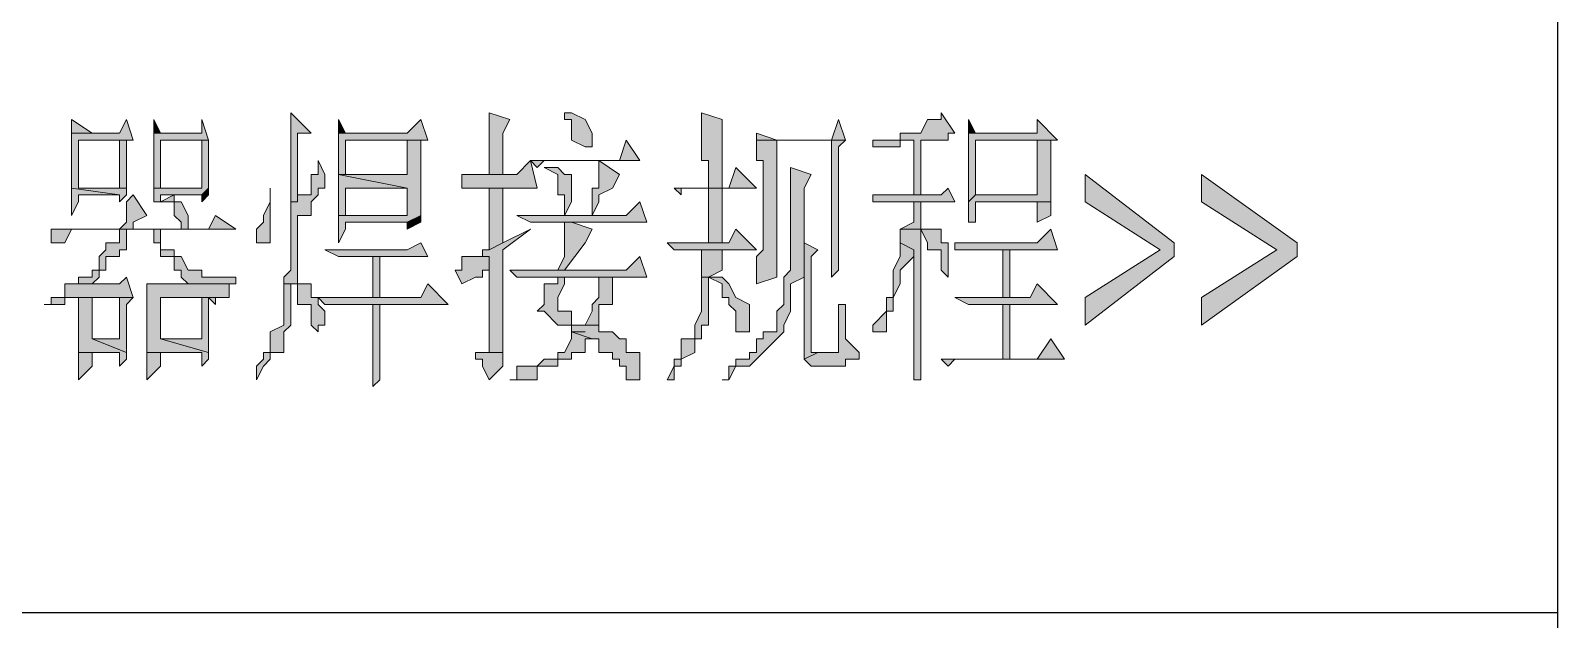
# Model space of a CAD drawing. Header units: millimetres. Extents: x 20 to 821, y 1 to 1134.
# Drawn here: x 781.02 to 821.16, y 971.42 to 986.9 of the extents above; entities that cross this region are included whole.
import ezdxf

# ---------------------------------------------------------------- set-up
doc = ezdxf.new("R2010")
doc.units = ezdxf.units.MM
doc.layers.add('1', color=7, linetype='Continuous')

msp = doc.modelspace()

# ---------------------------------------------------------------- hatches: boundary and pattern name
h = msp.add_hatch(color=0)
h.dxf.hatch_style = 2
h.paths.add_polyline_path([(787.86, 984.741732), (787.86, 982.401732), (788.04, 982.401732), (788.04, 984.201732), (788.4, 984.201732)])
h = msp.add_hatch(color=0)
h.dxf.hatch_style = 2
h.paths.add_polyline_path([(793.08, 984.741732), (793.08, 983.121732), (793.44, 983.121732), (793.44, 984.201732), (793.62, 984.561732)])
h = msp.add_hatch(color=0)
h.dxf.hatch_style = 2
h.paths.add_polyline_path([(795.06, 984.741732), (795.06, 984.561732), (795.24, 984.561732), (795.24, 984.021732), (795.6, 983.841732), (795.78, 983.841732), (795.78, 984.021732), (795.78, 984.201732), (795.6, 984.561732), (795.24, 984.741732)])
h = msp.add_hatch(color=0)
h.dxf.hatch_style = 2
h.paths.add_polyline_path([(798.66, 984.741732), (798.66, 983.481732), (798.84, 983.481732), (798.84, 982.761732), (799.2, 982.761732), (799.2, 984.561732)])
h = msp.add_hatch(color=0)
h.dxf.hatch_style = 2
h.paths.add_polyline_path([(804.96, 984.741732), (804.96, 984.561732), (804.6, 984.561732), (804.42, 984.201732), (803.88, 984.201732), (803.88, 984.021732), (803.52, 984.021732), (804.24, 984.021732), (804.24, 982.581732), (804.42, 982.581732), (804.42, 984.021732), (804.6, 984.021732), (805.14, 984.021732), (805.14, 984.201732), (805.32, 984.201732)])
h = msp.add_hatch(color=0)
h.dxf.hatch_style = 2
h.paths.add_polyline_path([(783.54, 984.561732), (783.36, 984.201732), (782.1, 984.201732), (782.1, 984.021732), (782.1, 982.761732), (783.36, 982.581732), (783.36, 982.401732), (783.54, 982.581732), (783.54, 982.761732), (782.28, 982.761732), (782.28, 984.021732), (783.36, 984.021732), (783.72, 984.021732)])
h = msp.add_hatch(color=0)
h.dxf.hatch_style = 2
h.paths.add_polyline_path([(782.1, 984.561732), (782.1, 984.201732), (782.64, 984.201732)])
h = msp.add_hatch(color=0)
h.dxf.hatch_style = 2
h.paths.add_polyline_path([(785.52, 984.561732), (785.52, 984.201732), (784.44, 984.201732), (784.26, 984.201732), (784.26, 984.021732), (784.26, 982.761732), (784.44, 982.761732), (784.44, 984.021732), (785.52, 984.021732), (785.7, 984.021732)])
h = msp.add_hatch(color=0)
h.dxf.hatch_style = 2
h.paths.add_polyline_path([(784.26, 984.561732), (784.26, 984.201732), (784.44, 984.201732)])
h = msp.add_hatch(color=0)
h.dxf.hatch_style = 2
h.paths.add_polyline_path([(789.12, 984.561732), (789.12, 984.201732), (789.3, 984.201732)])
h = msp.add_hatch(color=0)
h.dxf.hatch_style = 2
h.paths.add_polyline_path([(791.28, 984.561732), (790.92, 984.201732), (789.12, 984.201732), (789.12, 984.021732), (789.12, 983.121732), (789.3, 983.121732), (789.3, 984.021732), (790.92, 984.021732), (791.46, 984.021732)])
h = msp.add_hatch(color=0)
h.dxf.hatch_style = 2
h.paths.add_polyline_path([(802.26, 984.561732), (802.08, 984.021732), (800.1, 984.021732), (800.1, 983.841732), (800.1, 983.481732), (800.28, 983.481732), (800.28, 981.141732), (800.1, 980.961732), (800.1, 980.421732), (800.1, 980.241732), (800.64, 980.421732), (800.64, 984.021732), (802.08, 984.021732), (802.44, 984.021732)])
h = msp.add_hatch(color=0)
h.dxf.hatch_style = 2
h.paths.add_polyline_path([(807.48, 984.561732), (807.48, 984.201732), (805.86, 984.201732), (805.68, 984.201732), (805.68, 984.021732), (805.68, 982.401732), (805.86, 982.581732), (805.86, 984.021732), (807.48, 984.021732), (808.02, 984.021732)])
h = msp.add_hatch(color=0)
h.dxf.hatch_style = 2
h.paths.add_polyline_path([(805.68, 984.561732), (805.68, 984.201732), (805.86, 984.201732)])
h = msp.add_hatch(color=0)
h.dxf.hatch_style = 2
h.paths.add_polyline_path([(783.72, 984.021732), (783.36, 984.021732), (783.36, 982.761732), (782.28, 982.761732), (783.54, 982.761732), (783.54, 984.021732)])
h = msp.add_hatch(color=0)
h.dxf.hatch_style = 2
h.paths.add_polyline_path([(785.7, 984.021732), (785.52, 984.021732), (785.52, 982.761732), (784.26, 982.761732), (784.26, 982.581732), (784.26, 982.401732), (784.44, 982.401732), (784.44, 982.581732), (785.52, 982.581732), (785.7, 982.761732)])
h = msp.add_hatch(color=0)
h.dxf.hatch_style = 2
h.paths.add_polyline_path([(791.46, 984.021732), (790.92, 984.021732), (790.92, 983.121732), (789.12, 983.121732), (790.92, 982.761732), (790.92, 982.041732), (789.3, 982.041732), (789.12, 982.041732), (789.12, 981.861732), (789.12, 981.321732), (789.3, 981.681732), (789.3, 981.861732), (790.92, 981.861732), (791.28, 982.041732), (791.28, 983.841732), (791.28, 984.021732)])
h = msp.add_hatch(color=0)
h.dxf.hatch_style = 2
h.paths.add_polyline_path([(796.68, 984.021732), (796.5, 983.481732), (794.16, 983.481732), (794.34, 983.301732), (794.52, 983.481732), (797.04, 983.481732)])
h = msp.add_hatch(color=0)
h.dxf.hatch_style = 2
h.paths.add_polyline_path([(800.1, 984.201732), (800.1, 984.021732), (800.64, 984.021732)])
h = msp.add_hatch(color=0)
h.dxf.hatch_style = 2
h.paths.add_polyline_path([(802.44, 984.021732), (802.08, 984.021732), (802.08, 980.421732), (802.26, 980.601732), (802.26, 983.841732)])
h = msp.add_hatch(color=0)
h.dxf.hatch_style = 2
h.paths.add_polyline_path([(803.52, 984.021732), (803.16, 984.021732), (803.16, 983.841732), (803.88, 983.841732), (803.88, 984.021732), (804.24, 984.021732)])
h = msp.add_hatch(color=0)
h.dxf.hatch_style = 2
h.paths.add_polyline_path([(808.02, 984.021732), (807.48, 984.021732), (807.48, 982.581732), (805.86, 982.581732), (805.68, 982.401732), (805.68, 981.861732), (805.86, 981.861732), (805.86, 982.401732), (807.48, 982.401732), (807.84, 982.401732), (807.84, 982.581732), (807.84, 984.021732)])
h = msp.add_hatch(color=0)
h.dxf.hatch_style = 2
h.paths.add_polyline_path([(788.58, 983.481732), (788.58, 983.121732), (788.4, 983.121732), (788.4, 982.581732), (788.04, 982.581732), (788.04, 982.401732), (787.86, 982.401732), (787.86, 980.601732), (787.68, 980.421732), (787.68, 980.241732), (788.04, 980.241732), (788.04, 979.881732), (788.04, 979.701732), (788.4, 979.701732), (788.4, 979.521732), (788.4, 979.161732), (788.58, 978.981732), (788.58, 979.161732), (788.76, 979.161732), (788.76, 979.521732), (788.58, 979.701732), (788.58, 979.881732), (788.4, 979.881732), (788.4, 980.241732), (788.04, 980.241732), (788.04, 982.041732), (788.4, 982.041732), (788.4, 982.401732), (788.58, 982.581732), (788.58, 982.761732), (788.76, 982.761732), (788.76, 983.121732)])
h = msp.add_hatch(color=0)
h.dxf.hatch_style = 2
h.paths.add_polyline_path([(794.16, 983.481732), (793.8, 983.121732), (792.36, 983.121732), (792.36, 982.761732), (794.34, 982.761732)])
h = msp.add_hatch(color=0)
h.dxf.hatch_style = 2
h.paths.add_polyline_path([(795.96, 983.481732), (795.96, 982.761732), (795.78, 982.761732), (795.78, 982.041732), (795.6, 982.041732), (795.78, 982.041732), (795.96, 982.401732), (795.96, 982.581732), (796.32, 982.761732), (796.5, 983.121732)])
h = msp.add_hatch(color=0)
h.dxf.hatch_style = 2
h.paths.add_polyline_path([(789.12, 983.121732), (789.12, 982.041732), (789.3, 982.041732), (789.3, 982.761732), (790.92, 982.761732)])
h = msp.add_hatch(color=0)
h.dxf.hatch_style = 2
h.paths.add_polyline_path([(794.88, 983.301732), (794.52, 983.301732), (794.88, 983.121732), (794.88, 982.581732), (795.06, 982.581732), (795.06, 982.041732), (795.24, 982.401732), (795.24, 983.121732), (795.06, 983.121732)])
h = msp.add_hatch(color=0)
h.dxf.hatch_style = 2
h.paths.add_polyline_path([(799.56, 983.301732), (799.38, 982.761732), (797.94, 982.761732), (798.12, 982.581732), (798.12, 982.761732), (798.48, 982.761732), (800.1, 982.761732)])
h = msp.add_hatch(color=0)
h.dxf.hatch_style = 2
h.paths.add_polyline_path([(801, 983.301732), (801, 980.601732), (800.82, 980.421732), (800.82, 979.701732), (800.64, 979.521732), (800.64, 979.161732), (800.64, 978.981732), (800.28, 978.981732), (800.28, 978.801732), (800.1, 978.801732), (800.1, 978.441732), (799.92, 978.441732), (799.92, 978.261732), (799.56, 978.261732), (799.56, 978.081732), (799.38, 978.081732), (799.38, 977.721732), (799.2, 977.721732), (799.38, 977.721732), (799.56, 978.081732), (799.92, 978.081732), (800.1, 978.261732), (800.28, 978.441732), (800.64, 978.801732), (800.82, 978.981732), (800.82, 979.161732), (801, 979.521732), (801, 980.241732), (801.36, 980.421732), (801.36, 982.761732), (801.54, 983.121732)])
h = msp.add_hatch(color=0)
h.dxf.hatch_style = 2
h.paths.add_polyline_path([(808.74, 983.121732), (808.74, 982.401732), (810.72, 981.141732), (808.74, 979.881732), (808.74, 979.161732), (811.08, 980.961732), (811.08, 981.321732)])
h = msp.add_hatch(color=0)
h.dxf.hatch_style = 2
h.paths.add_polyline_path([(811.8, 983.121732), (811.8, 982.401732), (813.78, 981.141732), (811.8, 979.881732), (811.8, 979.161732), (814.32, 980.961732), (814.32, 981.321732)])
h = msp.add_hatch(color=0)
h.dxf.hatch_style = 2
h.paths.add_polyline_path([(782.1, 982.761732), (782.1, 982.041732), (782.28, 982.401732), (782.28, 982.581732), (783.36, 982.581732)])
h = msp.add_hatch(color=0)
h.dxf.hatch_style = 2
h.paths.add_polyline_path([(785.7, 982.761732), (785.52, 982.581732), (785.52, 982.401732), (785.7, 982.581732)])
h = msp.add_hatch(color=0)
h.dxf.hatch_style = 2
h.paths.add_polyline_path([(787.32, 982.761732), (787.32, 982.401732), (787.14, 982.041732), (787.14, 981.861732), (786.96, 981.681732), (786.96, 981.321732), (787.14, 981.321732), (787.32, 981.321732), (787.32, 981.681732)])
h = msp.add_hatch(color=0)
h.dxf.hatch_style = 2
h.paths.add_polyline_path([(793.44, 982.761732), (793.08, 982.761732), (793.08, 981.141732), (793.44, 981.321732)])
h = msp.add_hatch(color=0)
h.dxf.hatch_style = 2
h.paths.add_polyline_path([(798.84, 981.321732), (799.2, 981.321732), (799.2, 982.761732), (798.84, 982.761732)])
h = msp.add_hatch(color=0)
h.dxf.hatch_style = 2
h.paths.add_polyline_path([(805.14, 982.761732), (804.96, 982.581732), (803.16, 982.581732), (803.16, 982.401732), (805.32, 982.401732)])
h = msp.add_hatch(color=0)
h.dxf.hatch_style = 2
h.paths.add_polyline_path([(783.72, 982.581732), (783.54, 982.401732), (783.54, 981.861732), (783.36, 981.681732), (783.72, 981.681732), (783.72, 981.861732), (784.08, 982.041732)])
h = msp.add_hatch(color=0)
h.dxf.hatch_style = 2
h.paths.add_polyline_path([(784.8, 982.581732), (784.44, 982.401732), (784.8, 982.401732), (784.8, 982.041732), (784.98, 981.861732), (784.98, 981.681732), (785.16, 981.681732), (785.16, 982.041732), (784.98, 982.401732), (784.8, 982.401732)])
h = msp.add_hatch(color=0)
h.dxf.hatch_style = 2
h.paths.add_polyline_path([(797.04, 982.401732), (796.68, 982.041732), (793.8, 982.041732), (794.16, 981.861732), (797.22, 981.861732)])
h = msp.add_hatch(color=0)
h.dxf.hatch_style = 2
h.paths.add_polyline_path([(804.42, 982.401732), (804.24, 982.401732), (804.24, 982.041732), (804.24, 981.861732), (803.88, 981.681732), (804.42, 981.681732), (804.6, 981.321732), (804.6, 981.141732), (804.96, 981.141732), (804.96, 980.601732), (805.14, 980.421732), (805.14, 981.321732), (804.96, 981.321732), (804.96, 981.681732), (804.42, 981.681732)])
h = msp.add_hatch(color=0)
h.dxf.hatch_style = 2
h.paths.add_polyline_path([(807.84, 982.401732), (807.48, 982.401732), (807.48, 981.861732), (807.84, 982.041732)])
h = msp.add_hatch(color=0)
h.dxf.hatch_style = 2
h.paths.add_polyline_path([(785.88, 982.041732), (785.7, 981.681732), (781.56, 981.681732), (781.56, 981.321732), (781.92, 981.321732), (782.1, 981.681732), (786.42, 981.681732)])
h = msp.add_hatch(color=0)
h.dxf.hatch_style = 2
h.paths.add_polyline_path([(791.28, 982.041732), (790.92, 981.861732), (790.92, 981.681732), (791.28, 981.861732)])
h = msp.add_hatch(color=0)
h.dxf.hatch_style = 2
h.paths.add_polyline_path([(795.24, 981.861732), (795.06, 981.861732), (795.06, 981.681732), (795.06, 980.961732), (794.88, 980.601732), (795.06, 980.601732), (795.6, 981.321732), (795.78, 981.681732)])
h = msp.add_hatch(color=0)
h.dxf.hatch_style = 2
h.paths.add_polyline_path([(783.36, 981.681732), (783.36, 981.321732), (783, 981.321732), (783, 981.141732), (782.82, 980.961732), (782.82, 980.601732), (782.64, 980.601732), (782.64, 980.421732), (782.28, 980.421732), (782.28, 980.241732), (782.1, 980.241732), (781.92, 980.241732), (782.28, 980.241732), (782.64, 980.241732), (782.82, 980.421732), (782.82, 980.601732), (783, 980.601732), (783, 980.961732), (783.36, 980.961732), (783.36, 981.141732), (783.54, 981.141732), (783.54, 981.321732), (783.54, 981.681732), (784.26, 981.681732)])
h = msp.add_hatch(color=0)
h.dxf.hatch_style = 2
h.paths.add_polyline_path([(784.44, 981.681732), (783.36, 981.681732), (784.26, 981.681732), (784.26, 981.321732), (784.44, 981.321732), (784.44, 980.961732), (784.8, 980.961732), (784.8, 980.601732), (784.98, 980.601732), (784.98, 980.421732), (785.16, 980.241732), (785.52, 980.241732), (785.16, 980.241732), (784.44, 980.241732), (786.24, 980.241732), (786.42, 980.241732), (786.42, 980.421732), (785.88, 980.421732), (785.52, 980.421732), (785.52, 980.601732), (785.16, 980.601732), (784.98, 980.961732), (784.8, 980.961732), (784.8, 981.141732), (784.44, 981.141732), (784.44, 981.321732)])
h = msp.add_hatch(color=0)
h.dxf.hatch_style = 2
h.paths.add_polyline_path([(794.16, 981.681732), (793.44, 981.321732), (793.08, 981.141732), (792.9, 981.141732), (792.9, 980.961732), (792.72, 980.961732), (793.08, 980.961732), (793.08, 978.441732), (793.44, 978.441732), (793.44, 981.141732)])
h = msp.add_hatch(color=0)
h.dxf.hatch_style = 2
h.paths.add_polyline_path([(799.56, 981.681732), (799.38, 981.321732), (797.76, 981.321732), (797.94, 981.141732), (800.1, 981.141732)])
h = msp.add_hatch(color=0)
h.dxf.hatch_style = 2
h.paths.add_polyline_path([(803.88, 981.681732), (803.88, 981.321732), (804.24, 981.141732), (804.24, 977.721732), (804.42, 977.721732), (804.42, 978.081732), (804.42, 981.681732)])
h = msp.add_hatch(color=0)
h.dxf.hatch_style = 2
h.paths.add_polyline_path([(807.84, 981.681732), (807.48, 981.321732), (805.32, 981.321732), (805.32, 981.141732), (808.02, 981.141732)])
h = msp.add_hatch(color=0)
h.dxf.hatch_style = 2
h.paths.add_polyline_path([(791.28, 981.321732), (790.92, 981.141732), (788.76, 981.141732), (789.12, 980.961732), (791.46, 980.961732)])
h = msp.add_hatch(color=0)
h.dxf.hatch_style = 2
h.paths.add_polyline_path([(799.2, 981.141732), (798.66, 981.141732), (798.66, 980.961732), (798.66, 980.421732), (798.84, 980.421732), (799.2, 980.241732), (799.2, 979.881732), (799.38, 979.881732), (799.38, 979.701732), (799.56, 979.521732), (799.56, 978.981732), (799.92, 978.981732), (799.92, 979.701732), (799.56, 979.881732), (799.38, 980.241732), (799.2, 980.421732), (798.84, 980.421732), (799.2, 980.601732)])
h = msp.add_hatch(color=0)
h.dxf.hatch_style = 2
h.paths.add_polyline_path([(801.36, 981.321732), (801.36, 978.261732), (801.72, 978.441732), (801.54, 978.441732), (801.54, 978.801732), (801.54, 980.961732), (801.72, 981.141732)])
h = msp.add_hatch(color=0)
h.dxf.hatch_style = 2
h.paths.add_polyline_path([(803.88, 981.321732), (803.88, 980.961732), (803.7, 980.601732), (803.7, 979.881732), (803.52, 979.881732), (803.52, 979.521732), (803.16, 979.161732), (803.16, 978.981732), (803.52, 978.981732), (803.52, 979.521732), (803.7, 979.521732), (803.7, 979.701732), (803.7, 979.881732), (803.88, 980.241732), (803.88, 980.601732), (804.24, 980.961732), (804.24, 981.141732)])
h = msp.add_hatch(color=0)
h.dxf.hatch_style = 2
h.paths.add_polyline_path([(806.58, 979.881732), (806.76, 979.881732), (806.76, 981.141732), (806.58, 981.141732)])
h = msp.add_hatch(color=0)
h.dxf.hatch_style = 2
h.paths.add_polyline_path([(790.02, 979.881732), (790.2, 979.881732), (790.2, 980.961732), (790.02, 980.961732)])
h = msp.add_hatch(color=0)
h.dxf.hatch_style = 2
h.paths.add_polyline_path([(792.72, 980.961732), (792.36, 980.961732), (792.36, 980.601732), (792.18, 980.601732), (792.36, 980.241732), (792.72, 980.421732), (792.9, 980.421732), (792.9, 980.601732), (793.08, 980.601732), (793.08, 980.961732)])
h = msp.add_hatch(color=0)
h.dxf.hatch_style = 2
h.paths.add_polyline_path([(797.04, 980.961732), (796.68, 980.601732), (793.62, 980.601732), (793.8, 980.421732), (797.22, 980.421732)])
h = msp.add_hatch(color=0)
h.dxf.hatch_style = 2
h.paths.add_polyline_path([(783.54, 980.421732), (783.36, 980.241732), (781.92, 980.241732), (781.92, 979.881732), (781.56, 979.881732), (781.56, 979.701732), (781.38, 979.701732), (781.56, 979.701732), (781.92, 979.701732), (781.92, 979.881732), (783.72, 979.881732)])
h = msp.add_hatch(color=0)
h.dxf.hatch_style = 2
h.paths.add_polyline_path([(784.08, 980.241732), (784.08, 978.441732), (785.52, 978.441732), (785.52, 978.081732), (785.7, 978.261732), (785.7, 978.441732), (784.44, 978.801732), (784.44, 979.881732), (785.52, 979.881732), (786.24, 979.881732), (786.24, 980.241732)])
h = msp.add_hatch(color=0)
h.dxf.hatch_style = 2
h.paths.add_polyline_path([(787.68, 980.241732), (787.68, 979.161732), (787.32, 978.981732), (787.32, 978.441732), (787.14, 978.441732), (787.14, 978.261732), (786.96, 978.081732), (786.96, 977.721732), (787.14, 978.081732), (787.32, 978.261732), (787.32, 978.441732), (787.68, 978.441732), (787.68, 978.801732), (787.68, 978.981732), (787.86, 979.161732), (787.86, 980.241732), (788.04, 980.241732)])
h = msp.add_hatch(color=0)
h.dxf.hatch_style = 2
h.paths.add_polyline_path([(791.46, 980.241732), (791.28, 979.881732), (788.58, 979.881732), (788.76, 979.701732), (792, 979.701732)])
h = msp.add_hatch(color=0)
h.dxf.hatch_style = 2
h.paths.add_polyline_path([(794.88, 980.421732), (794.88, 980.241732), (794.52, 980.241732), (794.52, 979.701732), (794.34, 979.521732), (794.52, 979.521732), (794.88, 979.161732), (795.24, 979.161732), (795.24, 978.981732), (795.6, 978.981732), (795.24, 978.981732), (795.78, 978.801732), (795.96, 978.801732), (795.96, 978.441732), (796.32, 978.441732), (796.32, 978.261732), (796.5, 978.261732), (796.5, 978.081732), (796.68, 978.081732), (796.68, 977.721732), (797.04, 977.721732), (797.04, 978.081732), (797.04, 978.441732), (796.68, 978.441732), (796.68, 978.801732), (796.5, 978.801732), (796.32, 978.981732), (795.96, 978.981732), (795.96, 979.161732), (795.78, 979.161732), (795.96, 979.161732), (795.24, 979.161732), (795.24, 979.521732), (794.88, 979.521732), (794.88, 979.701732), (794.88, 979.881732), (795.06, 980.241732), (795.06, 980.421732), (795.96, 980.421732)])
h = msp.add_hatch(color=0)
h.dxf.hatch_style = 2
h.paths.add_polyline_path([(796.5, 980.421732), (794.88, 980.421732), (795.96, 980.421732), (795.96, 979.881732), (795.78, 979.701732), (795.78, 979.521732), (795.6, 979.161732), (795.96, 979.161732), (795.96, 979.521732), (795.96, 979.701732), (796.32, 979.701732), (796.32, 980.421732)])
h = msp.add_hatch(color=0)
h.dxf.hatch_style = 2
h.paths.add_polyline_path([(798.66, 980.421732), (798.66, 979.521732), (798.48, 979.161732), (798.48, 978.801732), (798.12, 978.801732), (798.12, 978.261732), (797.94, 978.261732), (797.94, 978.081732), (797.76, 977.721732), (797.94, 977.721732), (797.94, 978.081732), (798.12, 978.081732), (798.12, 978.261732), (798.48, 978.441732), (798.48, 978.801732), (798.66, 978.801732), (798.66, 979.161732), (798.84, 979.161732), (798.84, 980.421732)])
h = msp.add_hatch(color=0)
h.dxf.hatch_style = 2
h.paths.add_polyline_path([(807.48, 980.241732), (807.3, 979.881732), (805.32, 979.881732), (805.68, 979.701732), (808.02, 979.701732)])
h = msp.add_hatch(color=0)
h.dxf.hatch_style = 2
h.paths.add_polyline_path([(782.28, 979.881732), (782.28, 978.441732), (783.36, 978.441732), (783.36, 978.081732), (783.54, 978.261732), (783.54, 978.441732), (782.64, 978.801732), (782.64, 979.881732), (783.36, 979.881732)])
h = msp.add_hatch(color=0)
h.dxf.hatch_style = 2
h.paths.add_polyline_path([(783.72, 979.881732), (782.28, 979.881732), (783.36, 979.881732), (783.36, 978.801732), (782.64, 978.801732), (783.54, 978.441732), (783.54, 979.701732)])
h = msp.add_hatch(color=0)
h.dxf.hatch_style = 2
h.paths.add_polyline_path([(785.52, 979.881732), (785.52, 978.801732), (784.44, 978.801732), (785.7, 978.441732), (785.7, 979.881732)])
h = msp.add_hatch(color=0)
h.dxf.hatch_style = 2
h.paths.add_polyline_path([(786.24, 979.881732), (785.52, 979.881732), (785.7, 979.881732), (785.88, 979.701732), (785.88, 979.881732)])
h = msp.add_hatch(color=0)
h.dxf.hatch_style = 2
h.paths.add_polyline_path([(790.2, 979.701732), (790.02, 979.701732), (790.02, 979.521732), (790.02, 977.541732), (790.2, 977.721732)])
h = msp.add_hatch(color=0)
h.dxf.hatch_style = 2
h.paths.add_polyline_path([(802.44, 979.701732), (802.26, 979.701732), (802.26, 979.521732), (802.26, 978.441732), (802.08, 978.441732), (801.72, 978.441732), (801.36, 978.261732), (801.54, 978.081732), (802.44, 978.081732), (802.44, 978.261732), (802.8, 978.261732), (802.8, 978.441732), (802.44, 978.801732)])
h = msp.add_hatch(color=0)
h.dxf.hatch_style = 2
h.paths.add_polyline_path([(806.58, 978.261732), (806.76, 978.261732), (806.76, 979.701732), (806.58, 979.701732)])
h = msp.add_hatch(color=0)
h.dxf.hatch_style = 2
h.paths.add_polyline_path([(795.24, 978.981732), (795.24, 978.801732), (795.06, 978.441732), (794.88, 978.441732), (794.88, 978.261732), (794.52, 978.261732), (794.34, 978.081732), (793.8, 978.081732), (793.8, 977.721732), (793.62, 977.721732), (793.8, 977.721732), (794.34, 977.721732), (794.34, 978.081732), (794.52, 978.081732), (794.88, 978.081732), (794.88, 978.261732), (795.24, 978.261732), (795.24, 978.441732), (795.6, 978.441732), (795.6, 978.801732), (795.78, 978.801732)])
h = msp.add_hatch(color=0)
h.dxf.hatch_style = 2
h.paths.add_polyline_path([(807.84, 978.801732), (807.48, 978.261732), (804.96, 978.261732), (805.14, 978.081732), (805.32, 978.261732), (808.2, 978.261732)])
h = msp.add_hatch(color=0)
h.dxf.hatch_style = 2
h.paths.add_polyline_path([(782.28, 978.441732), (782.28, 977.721732), (782.64, 978.081732), (782.64, 978.441732), (783.36, 978.441732)])
h = msp.add_hatch(color=0)
h.dxf.hatch_style = 2
h.paths.add_polyline_path([(784.08, 978.441732), (784.08, 977.721732), (784.44, 978.081732), (784.44, 978.441732), (785.52, 978.441732)])
h = msp.add_hatch(color=0)
h.dxf.hatch_style = 2
h.paths.add_polyline_path([(792.72, 978.441732), (792.72, 978.261732), (792.9, 978.261732), (792.9, 978.081732), (793.08, 977.721732), (793.44, 978.081732), (793.44, 978.441732), (793.08, 978.441732)])

# ---------------------------------------------------------------- linework, layer by layer
at = {"layer": '1', "color": 0, "lineweight": 25}
for points in [[(20.16, 1133.601732), (821.16, 1133.601732), (821.16, 0.501732), (20.16, 0.501732), (20.16, 1133.601732)], [(557.64, 971.601732), (821.16, 971.601732)]]:
    msp.add_lwpolyline(points, dxfattribs=at)
at = {"layer": '1', "color": 0, "lineweight": 5}
for points in [[(787.86, 984.741732), (787.86, 982.401732), (788.04, 982.401732), (788.04, 984.201732), (788.4, 984.201732), (787.86, 984.741732)], [(793.08, 984.741732), (793.08, 983.121732), (793.44, 983.121732), (793.44, 984.201732), (793.62, 984.561732), (793.08, 984.741732)], [(795.06, 984.741732), (795.06, 984.561732), (795.24, 984.561732), (795.24, 984.021732), (795.6, 983.841732), (795.78, 983.841732), (795.78, 984.021732), (795.78, 984.201732), (795.6, 984.561732), (795.24, 984.741732), (795.06, 984.741732)], [(798.66, 984.741732), (798.66, 983.481732), (798.84, 983.481732), (798.84, 982.761732), (799.2, 982.761732), (799.2, 984.561732), (798.66, 984.741732)], [(804.96, 984.741732), (804.96, 984.561732), (804.6, 984.561732), (804.42, 984.201732), (803.88, 984.201732), (803.88, 984.021732), (803.52, 984.021732), (804.24, 984.021732), (804.24, 982.581732), (804.42, 982.581732), (804.42, 984.021732), (804.6, 984.021732), (805.14, 984.021732), (805.14, 984.201732), (805.32, 984.201732), (804.96, 984.741732)], [(783.54, 984.561732), (783.36, 984.201732), (782.1, 984.201732), (782.1, 984.021732), (782.1, 982.761732), (783.36, 982.581732), (783.36, 982.401732), (783.54, 982.581732), (783.54, 982.761732), (782.28, 982.761732), (782.28, 984.021732), (783.36, 984.021732), (783.72, 984.021732), (783.54, 984.561732)], [(782.1, 984.561732), (782.1, 984.201732), (782.64, 984.201732), (782.1, 984.561732)], [(785.52, 984.561732), (785.52, 984.201732), (784.44, 984.201732), (784.26, 984.201732), (784.26, 984.021732), (784.26, 982.761732), (784.44, 982.761732), (784.44, 984.021732), (785.52, 984.021732), (785.7, 984.021732), (785.52, 984.561732)], [(784.26, 984.561732), (784.26, 984.201732), (784.44, 984.201732), (784.26, 984.561732)], [(789.12, 984.561732), (789.12, 984.201732), (789.3, 984.201732), (789.12, 984.561732)], [(791.28, 984.561732), (790.92, 984.201732), (789.12, 984.201732), (789.12, 984.021732), (789.12, 983.121732), (789.3, 983.121732), (789.3, 984.021732), (790.92, 984.021732), (791.46, 984.021732), (791.28, 984.561732)], [(802.26, 984.561732), (802.08, 984.021732), (800.1, 984.021732), (800.1, 983.841732), (800.1, 983.481732), (800.28, 983.481732), (800.28, 981.141732), (800.1, 980.961732), (800.1, 980.421732), (800.1, 980.241732), (800.64, 980.421732), (800.64, 984.021732), (802.08, 984.021732), (802.44, 984.021732), (802.26, 984.561732)], [(807.48, 984.561732), (807.48, 984.201732), (805.86, 984.201732), (805.68, 984.201732), (805.68, 984.021732), (805.68, 982.401732), (805.86, 982.581732), (805.86, 984.021732), (807.48, 984.021732), (808.02, 984.021732), (807.48, 984.561732)], [(805.68, 984.561732), (805.68, 984.201732), (805.86, 984.201732), (805.68, 984.561732)], [(783.72, 984.021732), (783.36, 984.021732), (783.36, 982.761732), (782.28, 982.761732), (783.54, 982.761732), (783.54, 984.021732), (783.72, 984.021732)], [(785.7, 984.021732), (785.52, 984.021732), (785.52, 982.761732), (784.26, 982.761732), (784.26, 982.581732), (784.26, 982.401732), (784.44, 982.401732), (784.44, 982.581732), (785.52, 982.581732), (785.7, 982.761732), (785.7, 984.021732)], [(791.46, 984.021732), (790.92, 984.021732), (790.92, 983.121732), (789.12, 983.121732), (790.92, 982.761732), (790.92, 982.041732), (789.3, 982.041732), (789.12, 982.041732), (789.12, 981.861732), (789.12, 981.321732), (789.3, 981.681732), (789.3, 981.861732), (790.92, 981.861732), (791.28, 982.041732), (791.28, 983.841732), (791.28, 984.021732), (791.46, 984.021732)], [(796.68, 984.021732), (796.5, 983.481732), (794.16, 983.481732), (794.34, 983.301732), (794.52, 983.481732), (797.04, 983.481732), (796.68, 984.021732)], [(800.1, 984.201732), (800.1, 984.021732), (800.64, 984.021732), (800.1, 984.201732)], [(802.44, 984.021732), (802.08, 984.021732), (802.08, 980.421732), (802.26, 980.601732), (802.26, 983.841732), (802.44, 984.021732)], [(803.52, 984.021732), (803.16, 984.021732), (803.16, 983.841732), (803.88, 983.841732), (803.88, 984.021732), (804.24, 984.021732), (803.52, 984.021732)], [(808.02, 984.021732), (807.48, 984.021732), (807.48, 982.581732), (805.86, 982.581732), (805.68, 982.401732), (805.68, 981.861732), (805.86, 981.861732), (805.86, 982.401732), (807.48, 982.401732), (807.84, 982.401732), (807.84, 982.581732), (807.84, 984.021732), (808.02, 984.021732)], [(788.58, 983.481732), (788.58, 983.121732), (788.4, 983.121732), (788.4, 982.581732), (788.04, 982.581732), (788.04, 982.401732), (787.86, 982.401732), (787.86, 980.601732), (787.68, 980.421732), (787.68, 980.241732), (788.04, 980.241732), (788.04, 979.881732), (788.04, 979.701732), (788.4, 979.701732), (788.4, 979.521732), (788.4, 979.161732), (788.58, 978.981732), (788.58, 979.161732), (788.76, 979.161732), (788.76, 979.521732), (788.58, 979.701732), (788.58, 979.881732), (788.4, 979.881732), (788.4, 980.241732), (788.04, 980.241732), (788.04, 982.041732), (788.4, 982.041732), (788.4, 982.401732), (788.58, 982.581732), (788.58, 982.761732), (788.76, 982.761732), (788.76, 983.121732), (788.58, 983.481732)], [(794.16, 983.481732), (793.8, 983.121732), (792.36, 983.121732), (792.36, 982.761732), (794.34, 982.761732), (794.16, 983.481732)], [(795.96, 983.481732), (795.96, 982.761732), (795.78, 982.761732), (795.78, 982.041732), (795.6, 982.041732), (795.78, 982.041732), (795.96, 982.401732), (795.96, 982.581732), (796.32, 982.761732), (796.5, 983.121732), (795.96, 983.481732)], [(789.12, 983.121732), (789.12, 982.041732), (789.3, 982.041732), (789.3, 982.761732), (790.92, 982.761732), (789.12, 983.121732)], [(794.88, 983.301732), (794.52, 983.301732), (794.88, 983.121732), (794.88, 982.581732), (795.06, 982.581732), (795.06, 982.041732), (795.24, 982.401732), (795.24, 983.121732), (795.06, 983.121732), (794.88, 983.301732)], [(799.56, 983.301732), (799.38, 982.761732), (797.94, 982.761732), (798.12, 982.581732), (798.12, 982.761732), (798.48, 982.761732), (800.1, 982.761732), (799.56, 983.301732)], [(801, 983.301732), (801, 980.601732), (800.82, 980.421732), (800.82, 979.701732), (800.64, 979.521732), (800.64, 979.161732), (800.64, 979.161732), (800.64, 978.981732), (800.28, 978.981732), (800.28, 978.801732), (800.1, 978.801732), (800.1, 978.441732), (799.92, 978.441732), (799.92, 978.261732), (799.56, 978.261732), (799.56, 978.081732), (799.38, 978.081732), (799.38, 977.721732), (799.2, 977.721732), (799.38, 977.721732), (799.56, 978.081732), (799.92, 978.081732), (800.1, 978.261732), (800.28, 978.441732), (800.64, 978.801732), (800.82, 978.981732), (800.82, 979.161732), (801, 979.521732), (801, 980.241732), (801.36, 980.421732), (801.36, 982.761732), (801.54, 983.121732), (801, 983.301732)], [(808.74, 983.121732), (808.74, 982.401732), (810.72, 981.141732), (808.74, 979.881732), (808.74, 979.161732), (811.08, 980.961732), (811.08, 981.321732), (808.74, 983.121732)], [(811.8, 983.121732), (811.8, 982.401732), (813.78, 981.141732), (811.8, 979.881732), (811.8, 979.161732), (814.32, 980.961732), (814.32, 981.321732), (811.8, 983.121732)], [(782.1, 982.761732), (782.1, 982.041732), (782.28, 982.401732), (782.28, 982.581732), (783.36, 982.581732), (782.1, 982.761732)], [(785.7, 982.761732), (785.52, 982.581732), (785.52, 982.401732), (785.7, 982.581732), (785.7, 982.761732)], [(787.32, 982.761732), (787.32, 982.401732), (787.14, 982.041732), (787.14, 981.861732), (786.96, 981.681732), (786.96, 981.321732), (787.14, 981.321732), (787.32, 981.321732), (787.32, 981.681732), (787.32, 982.761732)], [(793.44, 982.761732), (793.08, 982.761732), (793.08, 981.141732), (793.44, 981.321732), (793.44, 982.761732)], [(798.84, 981.321732), (799.2, 981.321732), (799.2, 982.761732), (798.84, 982.761732), (798.84, 981.321732)], [(805.14, 982.761732), (804.96, 982.581732), (803.16, 982.581732), (803.16, 982.401732), (805.32, 982.401732), (805.14, 982.761732)], [(783.72, 982.581732), (783.54, 982.401732), (783.54, 981.861732), (783.36, 981.681732), (783.72, 981.681732), (783.72, 981.861732), (784.08, 982.041732), (783.72, 982.581732)], [(784.8, 982.581732), (784.44, 982.401732), (784.8, 982.401732), (784.8, 982.041732), (784.98, 981.861732), (784.98, 981.681732), (785.16, 981.681732), (785.16, 982.041732), (784.98, 982.401732), (784.8, 982.401732), (784.8, 982.581732)], [(797.04, 982.401732), (796.68, 982.041732), (793.8, 982.041732), (794.16, 981.861732), (797.22, 981.861732), (797.04, 982.401732)], [(804.42, 982.401732), (804.24, 982.401732), (804.24, 982.041732), (804.24, 981.861732), (803.88, 981.681732), (804.42, 981.681732), (804.6, 981.321732), (804.6, 981.141732), (804.96, 981.141732), (804.96, 980.601732), (805.14, 980.421732), (805.14, 981.321732), (804.96, 981.321732), (804.96, 981.681732), (804.42, 981.681732), (804.42, 982.401732)], [(807.84, 982.401732), (807.48, 982.401732), (807.48, 981.861732), (807.84, 982.041732), (807.84, 982.401732)], [(785.88, 982.041732), (785.7, 981.681732), (781.56, 981.681732), (781.56, 981.321732), (781.92, 981.321732), (782.1, 981.681732), (786.42, 981.681732), (785.88, 982.041732)], [(791.28, 982.041732), (790.92, 981.861732), (790.92, 981.681732), (791.28, 981.861732), (791.28, 982.041732)], [(795.24, 981.861732), (795.06, 981.861732), (795.06, 981.681732), (795.06, 980.961732), (794.88, 980.601732), (795.06, 980.601732), (795.6, 981.321732), (795.78, 981.681732), (795.24, 981.861732)], [(783.36, 981.681732), (783.36, 981.321732), (783, 981.321732), (783, 981.141732), (782.82, 980.961732), (782.82, 980.601732), (782.64, 980.601732), (782.64, 980.421732), (782.28, 980.421732), (782.28, 980.241732), (782.1, 980.241732), (781.92, 980.241732), (782.28, 980.241732), (782.64, 980.241732), (782.82, 980.421732), (782.82, 980.601732), (783, 980.601732), (783, 980.961732), (783.36, 980.961732), (783.36, 981.141732), (783.54, 981.141732), (783.54, 981.321732), (783.54, 981.681732), (784.26, 981.681732), (783.36, 981.681732)], [(784.44, 981.681732), (783.36, 981.681732), (784.26, 981.681732), (784.26, 981.321732), (784.44, 981.321732), (784.44, 980.961732), (784.8, 980.961732), (784.8, 980.601732), (784.98, 980.601732), (784.98, 980.421732), (785.16, 980.241732), (785.52, 980.241732), (785.16, 980.241732), (784.44, 980.241732), (786.24, 980.241732), (786.42, 980.241732), (786.42, 980.421732), (785.88, 980.421732), (785.88, 980.421732), (785.52, 980.421732), (785.52, 980.601732), (785.16, 980.601732), (784.98, 980.961732), (784.8, 980.961732), (784.8, 981.141732), (784.44, 981.141732), (784.44, 981.321732), (784.44, 981.681732)], [(794.16, 981.681732), (793.44, 981.321732), (793.08, 981.141732), (792.9, 981.141732), (792.9, 980.961732), (792.72, 980.961732), (793.08, 980.961732), (793.08, 978.441732), (793.44, 978.441732), (793.44, 981.141732), (794.16, 981.681732)], [(799.56, 981.681732), (799.38, 981.321732), (797.76, 981.321732), (797.94, 981.141732), (800.1, 981.141732), (799.56, 981.681732)], [(803.88, 981.681732), (803.88, 981.321732), (804.24, 981.141732), (804.24, 977.721732), (804.42, 977.721732), (804.42, 978.081732), (804.42, 981.681732), (803.88, 981.681732)], [(807.84, 981.681732), (807.48, 981.321732), (805.32, 981.321732), (805.32, 981.141732), (808.02, 981.141732), (807.84, 981.681732)], [(791.28, 981.321732), (790.92, 981.141732), (788.76, 981.141732), (789.12, 980.961732), (791.46, 980.961732), (791.28, 981.321732)], [(799.2, 981.141732), (798.66, 981.141732), (798.66, 980.961732), (798.66, 980.421732), (798.84, 980.421732), (799.2, 980.241732), (799.2, 979.881732), (799.38, 979.881732), (799.38, 979.701732), (799.56, 979.521732), (799.56, 978.981732), (799.92, 978.981732), (799.92, 979.701732), (799.92, 979.701732), (799.56, 979.881732), (799.38, 980.241732), (799.2, 980.421732), (798.84, 980.421732), (799.2, 980.601732), (799.2, 981.141732)], [(801.36, 981.321732), (801.36, 978.261732), (801.72, 978.441732), (801.54, 978.441732), (801.54, 978.801732), (801.54, 980.961732), (801.72, 981.141732), (801.36, 981.321732)], [(803.88, 981.321732), (803.88, 980.961732), (803.7, 980.601732), (803.7, 979.881732), (803.52, 979.881732), (803.52, 979.521732), (803.16, 979.161732), (803.16, 978.981732), (803.52, 978.981732), (803.52, 979.521732), (803.7, 979.521732), (803.7, 979.701732), (803.7, 979.881732), (803.88, 980.241732), (803.88, 980.601732), (804.24, 980.961732), (804.24, 981.141732), (803.88, 981.321732)], [(806.58, 979.881732), (806.76, 979.881732), (806.76, 981.141732), (806.58, 981.141732), (806.58, 979.881732)], [(790.02, 979.881732), (790.2, 979.881732), (790.2, 980.961732), (790.02, 980.961732), (790.02, 979.881732)], [(792.72, 980.961732), (792.36, 980.961732), (792.36, 980.601732), (792.18, 980.601732), (792.36, 980.241732), (792.72, 980.421732), (792.9, 980.421732), (792.9, 980.601732), (793.08, 980.601732), (793.08, 980.961732), (792.72, 980.961732)], [(797.04, 980.961732), (796.68, 980.601732), (793.62, 980.601732), (793.8, 980.421732), (797.22, 980.421732), (797.04, 980.961732)], [(783.54, 980.421732), (783.36, 980.241732), (781.92, 980.241732), (781.92, 979.881732), (781.56, 979.881732), (781.56, 979.701732), (781.38, 979.701732), (781.56, 979.701732), (781.92, 979.701732), (781.92, 979.881732), (783.72, 979.881732), (783.54, 980.421732)], [(784.08, 980.241732), (784.08, 978.441732), (785.52, 978.441732), (785.52, 978.081732), (785.7, 978.261732), (785.7, 978.441732), (784.44, 978.801732), (784.44, 979.881732), (785.52, 979.881732), (786.24, 979.881732), (786.24, 980.241732), (784.08, 980.241732)], [(787.68, 980.241732), (787.68, 979.161732), (787.32, 978.981732), (787.32, 978.441732), (787.14, 978.441732), (787.14, 978.261732), (786.96, 978.081732), (786.96, 977.721732), (787.14, 978.081732), (787.32, 978.261732), (787.32, 978.441732), (787.68, 978.441732), (787.68, 978.801732), (787.68, 978.981732), (787.86, 979.161732), (787.86, 980.241732), (788.04, 980.241732), (787.68, 980.241732)], [(791.46, 980.241732), (791.28, 979.881732), (788.58, 979.881732), (788.76, 979.701732), (792, 979.701732), (791.46, 980.241732)], [(794.88, 980.421732), (794.88, 980.241732), (794.52, 980.241732), (794.52, 979.701732), (794.34, 979.521732), (794.52, 979.521732), (794.88, 979.161732), (795.24, 979.161732), (795.24, 978.981732), (795.6, 978.981732), (795.24, 978.981732), (795.78, 978.801732), (795.96, 978.801732), (795.96, 978.441732), (796.32, 978.441732), (796.32, 978.261732), (796.5, 978.261732), (796.5, 978.081732), (796.68, 978.081732), (796.68, 977.721732), (797.04, 977.721732), (797.04, 978.081732), (797.04, 978.441732), (796.68, 978.441732), (796.68, 978.801732), (796.5, 978.801732), (796.32, 978.981732), (795.96, 978.981732), (795.96, 979.161732), (795.78, 979.161732), (795.96, 979.161732), (795.24, 979.161732), (795.24, 979.521732), (794.88, 979.521732), (794.88, 979.701732), (794.88, 979.881732), (795.06, 980.241732), (795.06, 980.421732), (795.96, 980.421732), (794.88, 980.421732)], [(796.5, 980.421732), (794.88, 980.421732), (795.96, 980.421732), (795.96, 979.881732), (795.78, 979.701732), (795.78, 979.521732), (795.6, 979.161732), (795.96, 979.161732), (795.96, 979.521732), (795.96, 979.701732), (796.32, 979.701732), (796.32, 980.421732), (796.5, 980.421732)], [(798.66, 980.421732), (798.66, 979.521732), (798.48, 979.161732), (798.48, 978.801732), (798.12, 978.801732), (798.12, 978.261732), (797.94, 978.261732), (797.94, 978.081732), (797.76, 977.721732), (797.94, 977.721732), (797.94, 978.081732), (798.12, 978.081732), (798.12, 978.261732), (798.48, 978.441732), (798.48, 978.801732), (798.66, 978.801732), (798.66, 979.161732), (798.84, 979.161732), (798.84, 980.421732), (798.66, 980.421732)], [(807.48, 980.241732), (807.3, 979.881732), (805.32, 979.881732), (805.68, 979.701732), (808.02, 979.701732), (807.48, 980.241732)], [(782.28, 979.881732), (782.28, 978.441732), (783.36, 978.441732), (783.36, 978.081732), (783.54, 978.261732), (783.54, 978.441732), (782.64, 978.801732), (782.64, 979.881732), (783.36, 979.881732), (782.28, 979.881732)], [(783.72, 979.881732), (782.28, 979.881732), (783.36, 979.881732), (783.36, 978.801732), (782.64, 978.801732), (783.54, 978.441732), (783.54, 979.701732), (783.72, 979.881732)], [(785.52, 979.881732), (785.52, 978.801732), (784.44, 978.801732), (785.7, 978.441732), (785.7, 979.881732), (785.52, 979.881732)], [(786.24, 979.881732), (785.52, 979.881732), (785.7, 979.881732), (785.88, 979.701732), (785.88, 979.881732), (786.24, 979.881732)], [(790.2, 979.701732), (790.02, 979.701732), (790.02, 979.521732), (790.02, 977.541732), (790.2, 977.721732), (790.2, 979.701732)], [(802.44, 979.701732), (802.26, 979.701732), (802.26, 979.521732), (802.26, 978.441732), (802.08, 978.441732), (801.72, 978.441732), (801.36, 978.261732), (801.54, 978.081732), (802.44, 978.081732), (802.44, 978.261732), (802.8, 978.261732), (802.8, 978.441732), (802.44, 978.801732), (802.44, 979.701732)], [(806.58, 978.261732), (806.76, 978.261732), (806.76, 979.701732), (806.58, 979.701732), (806.58, 978.261732)], [(795.24, 978.981732), (795.24, 978.801732), (795.06, 978.441732), (794.88, 978.441732), (794.88, 978.261732), (794.52, 978.261732), (794.34, 978.081732), (793.8, 978.081732), (793.8, 977.721732), (793.62, 977.721732), (793.8, 977.721732), (794.34, 977.721732), (794.34, 978.081732), (794.52, 978.081732), (794.88, 978.081732), (794.88, 978.261732), (795.24, 978.261732), (795.24, 978.441732), (795.6, 978.441732), (795.6, 978.801732), (795.78, 978.801732), (795.24, 978.981732)], [(807.84, 978.801732), (807.48, 978.261732), (804.96, 978.261732), (805.14, 978.081732), (805.32, 978.261732), (808.2, 978.261732), (807.84, 978.801732)], [(782.28, 978.441732), (782.28, 977.721732), (782.64, 978.081732), (782.64, 978.441732), (783.36, 978.441732), (782.28, 978.441732)], [(784.08, 978.441732), (784.08, 977.721732), (784.44, 978.081732), (784.44, 978.441732), (785.52, 978.441732), (784.08, 978.441732)], [(792.72, 978.441732), (792.72, 978.261732), (792.9, 978.261732), (792.9, 978.081732), (793.08, 977.721732), (793.44, 978.081732), (793.44, 978.441732), (793.08, 978.441732), (792.72, 978.441732)]]:
    msp.add_lwpolyline(points, dxfattribs=at)

doc.saveas('drawing.dxf')
